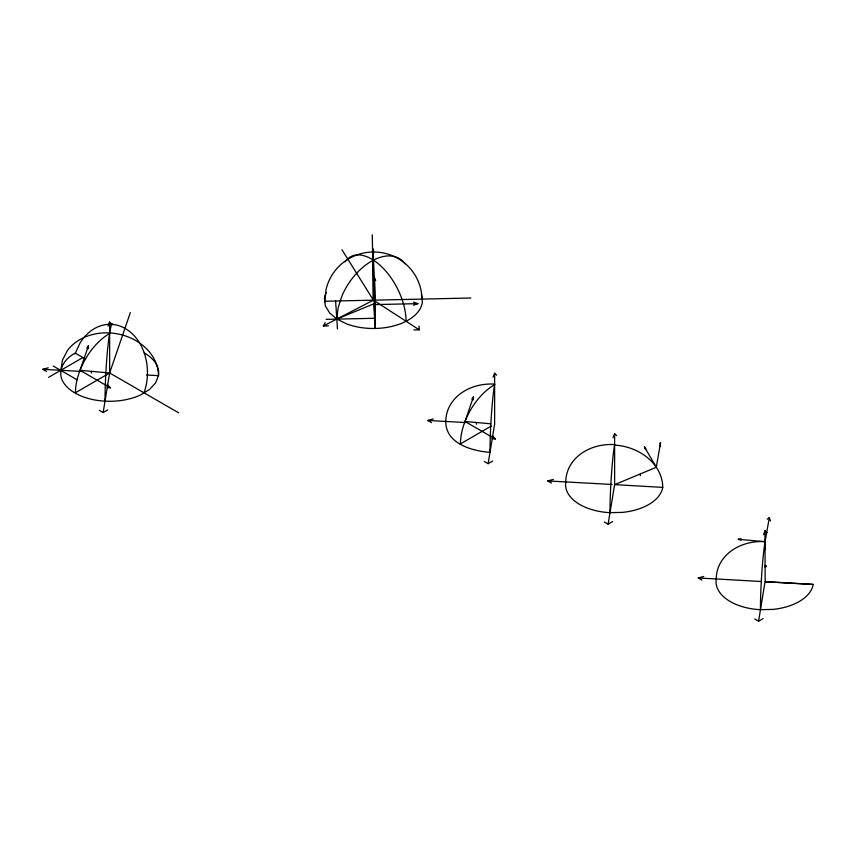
<?xml version="1.0" encoding="UTF-8"?>
<svg xmlns="http://www.w3.org/2000/svg" width="856" height="856" viewBox="0 0 856 856"><rect width="100%" height="100%" fill="white"/><g stroke="black" fill="none" stroke-linecap="round" stroke-linejoin="round"><path stroke-width="1.28" d="M701.941 580.111L698.239 577.971L716.247 578.956A48.706 28.12 0 0 0 760.01 609.675L772.711 609.418A48.706 28.12 0 0 0 813.2 584.413L765.189 581.706L764.997 541.912L769.341 517.602L767.179 519.218M764.793 549.488L765.071 530.741L767.072 532.646M88.339 348.777L88.457 345.717L86.831 347.9M473.325 399.923L473.443 396.874L471.827 399.057M764.793 549.873L765.071 541.591A49.049 39.868 9.3 0 0 716.247 578.956L761.177 581.502M373.291 250.701L373.409 249.278L373.494 253.633M324.831 302.05L326.061 289.456A48.632 48.118 -13.6 0 1 421.997 299.097M660.115 446.65L660.554 442.627L660.115 443.526M421.42 294.389L422.372 301.761A49.049 28.312 0 0 1 346.53 323.857L336.825 319.042L338.077 308.032L341.726 296.486A49.049 29.864 -57.1 0 1 405.081 263.809M60.808 370.306L62.477 360.034L67.357 350.639A49.049 39.868 9.3 0 1 122.28 334.985A49.049 39.868 9.3 0 1 158.467 375.656L155.599 382.857L149.607 389.394L140.887 394.798A49.049 28.312 0 0 1 61.279 377.689C58.679 367.224 66.254 357.573 75.232 353.111L85.621 359.103M99.328 410.345L103.137 412.539L109.643 372.981L109.643 322.081L111.633 323.985M484.325 461.502L488.123 463.695L494.629 424.127L494.629 373.237L496.619 375.142M604.315 521.978L608.113 524.182L614.619 484.614L614.619 433.714L616.609 435.618M754.767 619.006L758.577 621.199L765.071 581.695L813.2 584.413M614.608 484.678L656.295 467.269L660.554 442.627M107.235 387.533L110.349 387.843L80.025 370.327L88.457 345.717M130.347 312.547L109.643 372.981L75.446 392.722A48.364 27.927 -60 0 1 109.643 333.487M492.221 438.679L495.335 438.989L465.011 421.484L473.443 396.874M373.569 280.811L374.554 277.965L375.698 280.757M108.049 326.061L109.643 322.081M493.035 377.207L494.629 373.237M613.024 437.694L614.619 433.714M763.488 534.711L765.071 530.741M74.996 353.86L80.122 342.882A48.632 37.803 -89.1 0 1 129.459 331.336A48.632 37.803 -89.1 0 1 144.033 392.829M328.576 325.879L323.333 325.997L325.12 322.626M765.039 541.73L738.311 539.28L741.039 540.19M48.664 377.303L82.861 357.562M103.137 412.539L107.685 409.917M460.218 443.997L491.301 426.053M488.123 463.695L492.671 461.063M608.113 524.182L612.671 521.55M758.577 621.199L763.124 618.578M323.333 325.997L373.409 300.167L373.409 249.278M336.654 319.127L374.607 303.484L374.607 318.282L326.19 319.352M413.469 305.218L417.867 303.645L413.469 302.104M46.502 371.45L42.8 369.31L48.3 367.78M431.499 422.607L427.786 420.467L433.286 418.937M551.489 483.094L547.787 480.944L553.276 479.414M698.239 577.971L703.728 576.441M738.311 539.28L741.253 538.97M324.777 301.248L373.409 300.167L375.014 304.586L417.867 303.645M374.703 300.146L470.918 298.006M413.897 329.924L419.269 329.806L419.023 326.093M42.8 369.31L80.603 371.386M146.59 375.003L158.467 375.656A49.049 28.312 0 0 0 144.204 352.886M427.786 420.467L465.6 422.543M547.787 480.944L611.987 484.464M614.619 484.614L662.747 487.385A48.364 39.29 9.8 0 0 614.619 445.12M80.025 370.327L109.643 372.981L178.647 412.817M465.011 421.484L490.713 423.784M53.179 366.015L77.029 379.775M374.489 300.873L419.269 329.806M336.825 319.042L329.614 312.932L325.387 305.956L324.435 298.584A49.049 28.312 0 0 1 326.2 292.495M492.221 435.565L495.335 438.989M107.235 384.408L110.349 387.843M645.585 449.593L644.429 446.843L645.798 448.373M341.961 249.749L373.409 300.167L372.285 234.801M644.429 446.843L656.295 467.269M769.341 517.602L770.464 520.962M373.665 304.051L375.26 328.073A48.364 1.519 88.7 0 0 373.409 260.684M335.606 301.034L337.467 328.939M374.554 277.965L375.014 304.586M640.352 473.903L640.352 475.679M476.343 422.5L476.343 424.266M91.357 371.344L91.357 373.109M105.01 401.164A49.049 3.788 -86.9 0 1 107.867 346.766A49.049 3.788 -86.9 0 1 112.917 324.724M460.432 443.879A48.364 27.927 -60 0 1 494.629 384.644M609.986 512.798A49.049 3.788 -86.9 0 1 614.619 444.564A49.049 39.868 9.3 0 0 565.795 481.939A48.706 28.12 0 0 0 609.547 512.648L622.259 512.402A48.706 28.12 0 0 0 662.747 487.385M760.438 609.825A49.049 3.788 -86.9 0 1 765.071 541.591M764.911 565.559A1.23 0.706 0 0 1 766.462 566.244A1.23 0.706 0 0 1 764.911 566.929M345.107 261.861A49.049 26.675 62.7 0 1 381.862 266.954A49.049 26.675 62.7 0 1 406.076 321.289M489.996 452.321C472.127 451.101 445.366 443.472 445.805 421.452A49.049 39.868 9.3 0 1 494.629 384.087A49.049 3.788 -86.9 0 0 489.996 452.321"/></g></svg>
